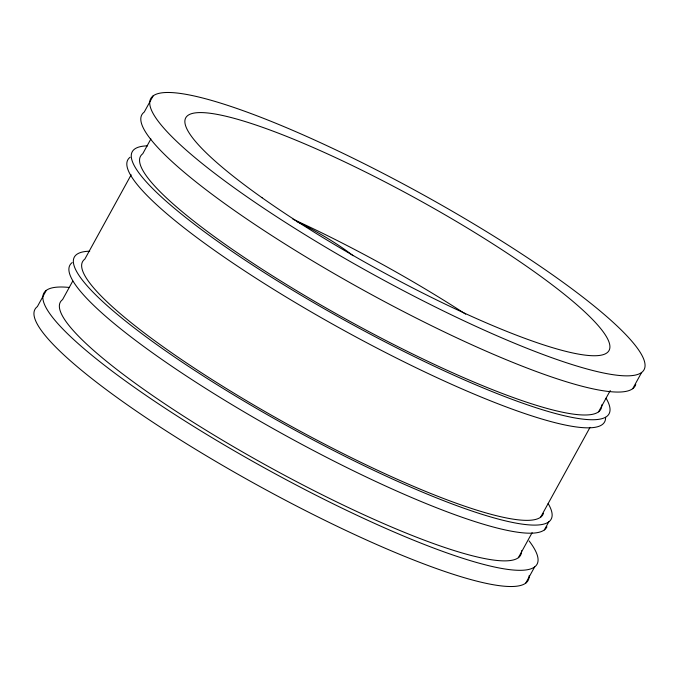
<?xml version="1.0" encoding="UTF-8"?>
<svg xmlns="http://www.w3.org/2000/svg" width="679" height="679" viewBox="0 0 679 679"><rect width="100%" height="100%" fill="white"/><g stroke="black" fill="none" stroke-linecap="round" stroke-linejoin="round"><path stroke-width="1.02" d="M46.274 290.408L37.362 306.611A281.378 46.927 28.8 0 0 261.958 487.641A281.378 46.927 28.8 0 0 529.153 575.673M153.14 95.875L144.228 112.077A281.454 46.936 28.8 0 0 360.821 288.719A281.454 46.936 28.8 0 0 635.739 384.484M72.738 281.098L62.553 299.626A262.62 43.796 28.8 0 0 272.177 468.586A262.62 43.796 28.8 0 0 521.557 550.745M131.166 174.817L84.833 259.106A262.62 43.796 28.8 0 0 286.928 423.925A262.62 43.796 28.8 0 0 543.455 513.282M150.899 138.932L142.751 153.751A262.62 43.796 28.8 0 0 352.367 322.712A262.62 43.796 28.8 0 0 601.747 404.871M518.366 557.705L532.115 532.692M540.645 517.186L590.034 427.346M598.564 411.83L610.268 390.527M544.363 529.909L548.81 521.811M525.733 583.125L534.645 566.923M632.726 388.668L641.638 372.457A281.454 46.936 28.8 0 0 310.804 138.304A281.454 46.936 28.8 0 0 239.721 191.733A281.454 46.936 28.8 0 0 641.638 372.457M546.918 526.802A272.033 45.366 28.8 0 1 278.95 431.869A272.033 45.366 28.8 0 1 72.203 262.578M529.111 540.934A281.378 46.927 28.8 0 1 266.431 469.002A281.378 46.927 28.8 0 1 69.063 287.438M548.148 503.546A272.033 45.366 28.8 0 1 290.137 427.49A272.033 45.366 28.8 0 1 89.704 251.205M606.058 398.2A272.033 45.366 28.8 0 1 348.047 322.135A272.033 45.366 28.8 0 1 147.615 145.849M605.575 417.347A272.033 45.366 28.8 0 1 347.258 332.243A272.033 45.366 28.8 0 1 130.122 157.231M296.29 221.329A65.659 10.949 28.8 0 1 353.046 255.694M292.946 219.224A241.52 40.282 28.8 0 1 465.675 314.156M262.094 197.759A241.52 40.282 28.8 0 0 606.975 352.834A241.52 40.282 28.8 0 0 323.094 151.901A241.52 40.282 28.8 0 0 262.094 197.759"/></g></svg>
